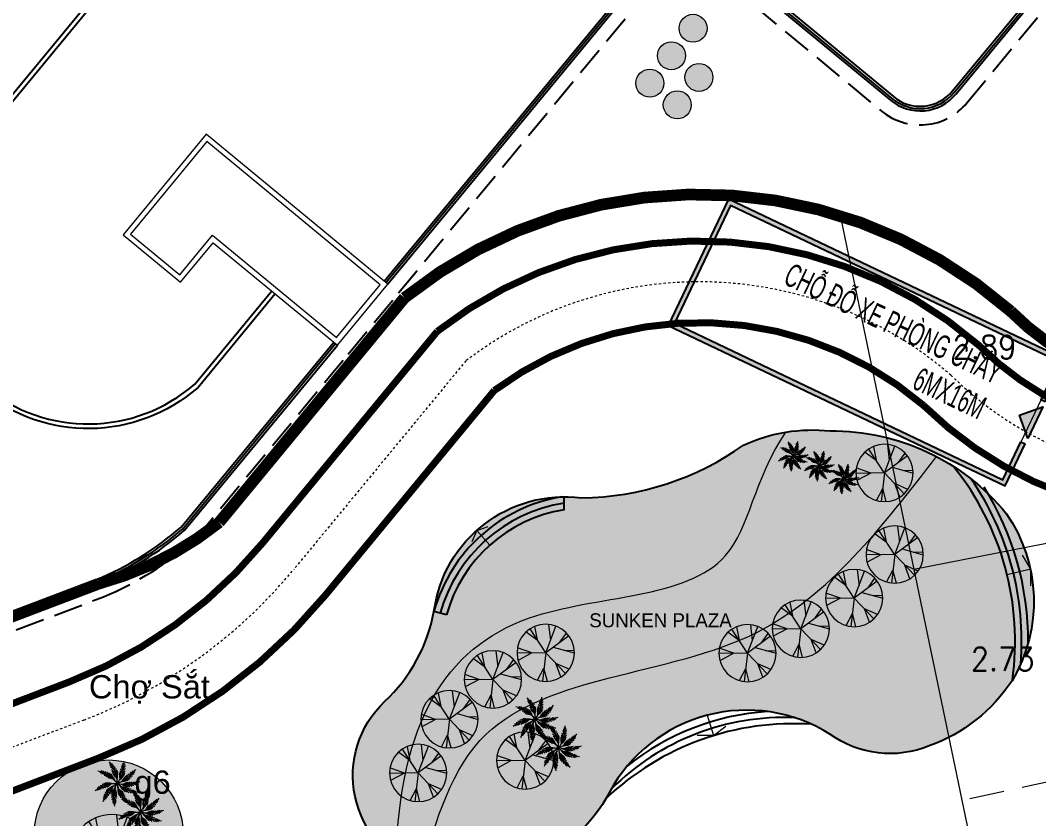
# Model space of a CAD drawing. Header units: millimetres. Extents: x 583747 to 596416, y 2304962 to 2309584.
# Drawn here: x 595599.4 to 595643.06, y 2307233.63 to 2307267.86 of the extents above; entities that cross this region are included whole.
import ezdxf
from ezdxf.enums import TextEntityAlignment as Align

# ---------------------------------------------------------------- set-up
doc = ezdxf.new("R2010")
doc.units = ezdxf.units.MM
doc.set_wipeout_variables(frame=1)
for name, pattern in [('CONTINOUS', [0]), ('DASH', [0.35, 0.25, -0.1]), ('DASH2-1', [3, 2, -1]), ('{Long Duong}', [2.3, 1.5, -0.8])]:
    doc.linetypes.add(name, pattern=pattern)
for name, color, linetype in [('A-ANNO-ROOM', 50, 'Continuous'), ('A-FLOR-STRS', 1, 'Continuous'), ('A-GLAZ', 135, 'Continuous'), ('AFP-KERB-LINE', 2, 'Continuous'), ('KT-Kich thuoc', 159, 'Continuous'), ('KT-Vat lieu', 250, 'Continuous'), ('Xref_NT1+NT2_MBDV Cot vach_220729$0$ccu12-Thay', 7, 'Continuous')]:
    doc.layers.add(name, color=color, linetype=linetype)
doc.layers.add('A-TREES', color=7, linetype='Continuous', lineweight=5, true_color=0x4b833f)
for name, color, linetype, lineweight in [('bo dat CXCL', 95, 'Continuous', 18), ('Code Cao do', 7, 'Continuous', 0), ('D-building block', 8, 'Continuous', 13), ('duong chua chay', 1, 'Continuous', 15), ('Duong RG Thua', 7, 'Continuous', 0), ('Ghi chu nha', 7, 'Continuous', 0), ('KT-Chu viet', 255, 'Continuous', 20), ('KT-DV2', 7, 'Continuous', 15), ('KT-Ghi chu', 7, 'Continuous', 15), ('KT-NEN', 250, 'Continuous', 0), ('KT-TMB', 7, 'Continuous', 0), ('KT_lo dat', 1, 'Continuous', 40), ('Level 15', 7, 'Continuous', 0), ('Long Duong_ Phan Cach chat lieu rair mat', 7, 'Continuous', 0), ('đường pccc', 6, 'Continuous', 13)]:
    doc.layers.add(name, color=color, linetype=linetype, lineweight=lineweight)
doc.styles.add('220126_HDN_HBA typical plan$0$211210_HDN_HBA_TYPICAL PLAN CORE OPT 1$0$HBA-Text', font='GOTHIC.TTF')
doc.styles.add('Style-.VnArial', font='')
doc.styles.add('Style-STANDARD', font='STANDARD.shx')
doc.styles.add('VnAvantH', font='')
doc.styles.get('Style-.VnArial').set_extended_font_data('.VnArial')
doc.styles.get('VnAvantH').set_extended_font_data('.VnAvantH')

# ---------------------------------------------------------------- blocks, each defined once
blk = doc.blocks.new('wwww1')
at = {"layer": 'Duong RG Thua', "color": 7, "lineweight": 0}
for p, q in [((595628.4475178872, 2307288.082119641), (595646.669842459, 2307200.515111031)), ((595644.2535733393, 2307245.673298161), (595637.5469339847, 2307244.355061405))]:
    blk.add_line(p, q, dxfattribs=at)
at = {"layer": 'Long Duong_ Phan Cach chat lieu rair mat', "color": 4, "linetype": '{Long Duong}', "lineweight": 0}
blk.add_line((595645.9031376325, 2307235.805794948), (595639.6094031952, 2307234.443907732), dxfattribs=at)
at = {"layer": 'Code Cao do', "color": 212, "linetype": 'Continuous', "lineweight": 0, "style": 'Style-STANDARD'}
for s, p in [('2.98', (595636.8532437371, 2307266.223273195)), ('2.89', (595639.2070972596, 2307253.895094987))]:
    blk.add_text(s, height=1, rotation=359.9972999999998, dxfattribs=at).set_placement(p, align=Align.MIDDLE_LEFT)
at = {"layer": 'Code Cao do', "color": 6, "linetype": 'Continuous', "lineweight": 0, "style": 'Style-STANDARD'}
for s, p in [('3.01', (595603.4110822399, 2307245.798136722)), ('2.73', (595639.988405536, 2307240.515857147))]:
    blk.add_text(s, height=1, rotation=359.9972999999998, dxfattribs=at).set_placement(p, align=Align.MIDDLE_LEFT)
at = {"layer": 'Ghi chu nha', "color": 7, "linetype": 'Continuous', "lineweight": 0, "style": 'Style-.VnArial'}
for s, p in [('l¸n xe', (595642.8663794133, 2307265.348274145)), ('Chî S¾t', (595604.7690660091, 2307239.327633606)), ('g6', (595604.90238937, 2307235.237374088))]:
    blk.add_text(s, height=1, rotation=359.9973000000001, dxfattribs=at).set_placement(p, align=Align.MIDDLE_CENTER)
blk = doc.blocks.new('NEN')
at = {"layer": 'Level 15', "color": 240, "linetype": 'DASH', "lineweight": 13, "ltscale": 5, "true_color": 0xed1f24, "const_width": 0.5, "flags": 128}
blk.add_lwpolyline([(595682.6342318146, 2307317.628542743), (595677.1080846218, 2307338.735591847), (595668.7019997244, 2307341.648000274), (595657.1986820591, 2307332.945061638), (595633.7332383548, 2307315.074860618), (595610.1012001, 2307298.024044828, 0.6850113018035724), (595643.3114555511, 2307173.379490599), (595664.0983812264, 2307171.16112911), (595705.7479175264, 2307172.44091587), (595712.0652831583, 2307180.508475818), (595682.6342318146, 2307317.628542743)], format="xyb", close=True, dxfattribs=at)
at = {"layer": 'Level 15', "color": 152, "linetype": 'DASH', "lineweight": 13, "ltscale": 5, "true_color": 0x2776bb, "const_width": 0.01, "flags": 128}
blk.add_lwpolyline([(595676.7959477246, 2307316.238442715), (595672.1154765871, 2307334.115442853), (595669.7661375185, 2307334.929404999), (595660.8263181637, 2307328.16590411), (595637.3067715189, 2307310.254500783), (595613.6242579552, 2307293.167266415, 0.6848770391189095), (595643.956996487, 2307179.344669219), (595664.3256569956, 2307177.170944603), (595702.755827632, 2307178.351808255), (595705.6093727332, 2307181.995913648)], format="xyb", close=True, dxfattribs=at)
blk = doc.blocks.new('p014')
for centre, radius, start, end in [((-0.1002984563216813, 2.837948208908905), 0.2454015507522421, 173.7791131581185, 233.0395476445508), ((4.412683401570163, 1.746537685637719), 4.745752700030372, 161.8705755670265, 201.5936322851244), ((-0.5875337241402434, 3.145792784648656), 0.565883779157175, 308.4321033836335, 338.3515154963578), ((2.543346768475729, 4.006688895475989), 4.745752700030372, 197.8705755670275, 237.5936322851262), ((-1.749247259640256, 2.23699437670971), 0.2454015507522421, 209.7791131581185, 269.0395476445495), ((-1.469019998796639, 2.254819208337423), 0.5845469321958937, 218.8789517493717, 257.5345528091631), ((0.7872450131488193, 6.509564098901045), 5.600359035970981, 242.1882950709186, 247.1385601171316), ((-2.324375373182349, 2.199656165288758), 0.565883779157175, 344.4321033836335, 14.35151549635747), ((-2.718513608344587, 1.785707489507679), 1.147504384321707, 353.4391002141185, 21.01266822071408), ((-4.389374896860772, 1.26993705909647), 2.984196019369443, 2.052642821318321, 14.83184805597066), ((-4.772047260398182, 0.7778759823988537), 3.647423505899304, 3.552940162314174, 15.11096059981825), ((-5.673243382361633, -0.2288830691689725), 4.915440826419774, 10.67551182253619, 20.63066144768712), ((4.510987828683895, 3.909600970059216), 5.600359035970981, 202.9482548701073, 211.3076687611722), ((4.562936602142187, 3.622073698864114), 5.600359035970981, 201.6825186296965, 211.401862224492), ((4.613258814874655, 3.409588492000957), 5.600359035970981, 200.5185801730793, 211.4981257708792), ((4.46677812724981, 4.340011774708728), 5.600359035970981, 204.5672565172818, 211.2106809353124), ((4.463120370560844, 4.80361697331432), 5.600359035970981, 206.1882950709169, 211.1385601171342), ((0.1368873331433207, 2.687655349403421), 0.5845469321958937, 182.8789517493702, 221.5345528091636), ((-2.804628611566635, 3.607410493753186), 2.984196019369443, 326.0526428213167, 338.8318480559709), ((-3.403443301056072, 3.43425389218153), 3.647423505899304, 327.5529401623149, 339.1109605998176), ((-1.149711181349574, 3.042569913135672), 1.147504384321707, 317.439100214118, 345.0126682207147), ((-4.724284402112829, 3.14947850013565), 4.915440826419774, 334.6755118225372, 344.6306614476869), ((-4.382723149611643, 2.519470254790498), 4.510989319669894, 337.0346771914438, 347.4268266371094), ((4.105608427502531, -2.380367225842534), 4.745752700030372, 110.1724596118627, 149.8955163299628), ((5.670574208935463, -1.33581303187497), 5.600359035970981, 149.9844026745317, 159.7037462693288), ((5.864014856237404, -1.116835127245004), 5.600359035970981, 151.2501389149451, 159.6095528060078), ((6.174380926572084, -0.8153706005674195), 5.600359035970981, 152.8691405621184, 159.5125649801499), ((6.535930787906352, -0.5251554094982538), 5.600359035970981, 154.4901791157559, 159.4404441619708), ((1.092614613834655, 4.436839576195389), 2.984196019369443, 274.3545268661562, 287.1337321008077), ((1.675078413011519, 2.788042285744829), 1.147504384321707, 265.7409842589545, 293.3145522655529), ((2.193997065847114, 1.558398631353924), 0.5845469321958937, 131.180835794208, 169.836436854002), ((2.1649313880053, 1.837683841692872), 0.2454015507522421, 122.0809972029555, 181.3414316893889), ((2.104523487024338, 2.410848193792404), 0.565883779157175, 256.7339874284717, 286.6533995411944), ((-0.3881319131100867, 4.729854364340618), 4.745752700030372, 234.9681246683424, 274.6911813864427), ((-3.094143954615859, 3.598394347199914), 4.745752700030372, 270.9681246683443, 310.6911813864419), ((-2.744513190685311, 0.7291482448335316), 0.2454015507522421, 246.8766622594334, 306.1370967458657), ((-3.180719537195124, 0.352464674335458), 0.565883779157175, 21.52965248495067, 51.44906459767597), ((-2.531752673191569, 0.9123912652688944), 0.5845469321958937, 255.9765008506857, 294.6321019104817), ((-3.245405004385205, -0.215438702069477), 1.147504384321707, 30.53664931543363, 58.11021732203207), ((-4.267000981070844, -1.634642085227881), 2.984196019369443, 39.15019192263563, 51.92939715728668), ((-3.298484683343787, 5.666937291180759), 5.600359035970981, 279.2858441722357, 284.2361092184501), ((-2.853843229484234, 5.535647014054916), 5.600359035970981, 277.6648056185987, 284.3082300366303), ((-4.275425798357666, -2.25793275856563), 3.647423505899304, 40.65048926363026, 52.20850970113278), ((-4.556319946307319, 1.327447639919527), 4.745752700030372, 304.0338805225612, 343.7569372406599), ((-2.429172010842372, 5.452807925955483), 5.600359035970981, 276.045803971423, 284.4052178624872), ((-4.386977842009074, -3.604511527042597), 4.915440826419774, 47.77306092385167, 57.72821054900337), ((1.062704499098004, 6.136649589986803), 5.600359035970981, 240.5672565172815, 247.2106809353131), ((1.351460022274765, 5.814425744973967), 5.600359035970981, 238.9482548701076, 247.3076687611722), ((-3.684878644607899, -3.460875892809092), 4.510989319669894, 50.13222629275963, 60.52437573842398), ((1.562491752479829, 5.612346019144354), 5.600359035970981, 237.6825186296947, 247.4018622244906), ((1.728098948699412, 5.470020530245648), 5.600359035970981, 236.5185801730786, 247.4981257708809), ((-5.026604969031638, -0.5378057792747981), 4.510989319669894, 13.03467719144405, 23.4268266371094), ((-4.652860444867954, -0.9343759256469113), 4.745752700030372, 331.631907914521, 11.3549646326183), ((2.035262767118624, -4.287175545580723), 4.745752700030372, 75.67216806150964, 115.3952247796078), ((-0.5491686371632909, -4.713871285663288), 4.745752700030372, 43.63190791452072, 83.3549646326182), ((5.535015120917862, -1.507003048773804), 5.600359035970981, 148.8204642179165, 159.8000098157167), ((-0.739263633575959, 5.000948095210347), 4.510989319669894, 285.3365612362818, 295.7287106819459), ((3.707952717063691, -4.377046632813347), 5.600359035970981, 114.3201726675643, 125.2997182653633), ((-0.4565622057257173, 5.659472491952442), 4.915440826419774, 282.9773958673737, 292.9325454925235), ((3.916633932067541, -4.312747031457754), 5.600359035970981, 115.4841111241804, 125.2034547189763), ((2.22334477345278, 4.540124512530042), 4.510989319669894, 250.8362696859284, 261.2284191315925), ((0.5855806924669906, 4.799439691472038), 3.647423505899304, 275.8548242071507, 287.4128446446538), ((4.200084247153299, -4.241849036969086), 5.600359035970981, 116.7498473645915, 125.1092612556554), ((2.829320695959623, 4.922704778298005), 4.915440826419774, 248.4771043170198, 258.4322539421696), ((4.626616811580362, -4.169199673976792), 5.600359035970981, 118.3688490117651, 125.0122734297958), ((3.201043398247165, 3.623651095512038), 3.647423505899304, 241.3545326567985, 252.9125530943018), ((5.088959390057667, -4.134812183735839), 5.600359035970981, 119.9898875654016, 124.9401526116153), ((3.413521382613382, 3.03763458791537), 2.984196019369443, 239.8542353157997, 252.6334405504539), ((2.959647391592981, 1.348908742011474), 1.147504384321707, 231.2406927086021, 258.8142607151984), ((2.690817355905381, 0.04160981026070942), 0.5845469321958937, 96.68054424385357, 135.3361453036479), ((2.825053709597157, 0.2882383643455952), 0.2454015507522421, 87.58070565260093, 146.841140139034), ((3.099916417922316, 0.7948121305344458), 0.565883779157175, 222.233695878116, 252.1531079908407), ((-2.780429697459667, -1.584430124187584), 0.565883779157175, 57.52965248494858, 87.44906459767572), ((-2.648940397598651, -1.023291056717959), 0.2454015507522421, 282.8766622594335, 342.1370967458674), ((-2.498956110327619, -2.081894770514069), 1.147504384321707, 66.53664931543476, 94.11021732203172), ((-2.491257798227245, -3.830533474860793), 2.984196019369443, 75.15019192263472, 87.92939715728676), ((-2.584521068211622, -0.7499868446322324), 0.5845469321958937, 291.9765008506872, 330.6321019104802), ((-5.999472329932821, 2.645847922840282), 5.600359035970981, 315.2858441722337, 320.236109218449), ((-2.131712552907416, -4.33973820538089), 3.647423505899304, 76.65048926363072, 88.20850970113332), ((-1.430460910817786, -5.49471195946461), 4.915440826419774, 83.77306092385116, 93.72821054900302), ((-5.562579348692921, 2.800985546585828), 5.600359035970981, 313.6648056185965, 320.3082300366285), ((-2.138961839081034, 5.418915995485413), 5.600359035970981, 274.780067731012, 284.499411325808), ((-1.921024911967123, 5.405285733928061), 5.600359035970981, 273.6161292743959, 284.5956748721948), ((-0.9468776358893507, -4.965824736493104), 4.510989319669894, 86.13222629276024, 96.52437573842624), ((-5.170321521491495, 2.983582795905647), 5.600359035970981, 312.0458039714251, 320.4052178624877), ((0.5812953369121061, -4.799960607208106), 3.647423505899304, 109.7162451178498, 121.2742655553527), ((-4.915615383694089, 3.126744907209748), 5.600359035970981, 310.7800677310109, 320.4994113258098), ((-4.731289039228784, 3.243817905659583), 5.600359035970981, 309.6161292743967, 320.5956748721963), ((1.79913078436347, -5.385276813276811), 4.915440826419774, 116.8388167780713, 126.7939664032219), ((1.91583381564287, -4.678201936829304), 4.510989319669894, 119.1979821469783, 129.5901315926458), ((-6.189912597239264, -0.6875980520810643), 5.600359035970981, 346.7305614728167, 353.3739858908483), ((-5.960808178122051, -0.3205570140473455), 5.600359035970981, 345.1115598256429, 353.4709737167063), ((-5.825462400798727, -0.06161275883885509), 5.600359035970981, 343.8458235852304, 353.5651671800269), ((-5.734863803582755, 0.1370683484976922), 5.600359035970981, 342.6818851286152, 353.6614307264144), ((4.089237922621706, -3.939062216702567), 4.915440826419774, 144.4368441700319, 154.3919937951805), ((3.865099014797025, -3.258374161561157), 4.510989319669894, 146.7960095389378, 157.1881589846032), ((-3.215030783160707, -3.490808753451532), 4.745752700030372, 7.631907914520547, 47.35496463261728), ((-5.145847340902733, -2.53529203878513), 5.600359035970981, 10.27991252057349, 21.25945811837376), ((-5.134095479747273, -2.753338322838232), 5.600359035970981, 11.44385097718995, 21.16319457198585), ((-5.134081604696185, -3.045520811280312), 5.600359035970981, 12.70958721760048, 21.0690011086647), ((-2.672870678596993, -5.075747522611728), 5.600359035970981, 46.27991252057421, 57.25945811837486), ((-2.535198833123076, -5.245243101296829), 5.600359035970981, 47.44385097719118, 57.1631945719844), ((0.8210517353998199, -5.677439971113671), 5.600359035970981, 82.27991252057426, 93.25945811837411), ((5.042155066529247, -0.3642318711873074), 4.510989319669894, 182.7960095389385, 193.1881589846034), ((-2.363447050286581, -5.481615544354824), 5.600359035970981, 48.70958721760015, 57.06900110866434), ((5.623585652283808, -0.7831745311804426), 4.915440826419774, 180.4368441700306, 190.3919937951813), ((1.032057599515056, -5.73364329431589), 5.600359035970981, 83.44385097718914, 93.16319457198456), ((4.293279259394708, 2.669034614194153), 4.510989319669894, 218.7960095389396, 229.1881589846048), ((4.55778996574891, -1.613715194073805), 3.647423505899304, 173.3142725098085, 184.8722929473127), ((-2.136564644445869, -5.85003423603569), 5.600359035970981, 50.32858886477299, 56.97201328280607), ((1.309943946721816, -5.823919452745486), 5.600359035970981, 84.70958721760226, 93.06900110866407), ((5.009914801419754, 2.671859206129376), 4.915440826419774, 216.4368441700297, 226.391993795181), ((1.71004674241054, -5.988618303202912), 5.600359035970981, 86.32858886477516, 92.97201328280725), ((4.635847531559406, 1.373478708827079), 3.647423505899304, 209.3142725098083, 220.8722929473124), ((2.120206311953311, -6.204748557611317), 5.600359035970981, 87.94962741841307, 92.89989246462586), ((4.505069352069086, 0.764004091812275), 2.984196019369443, 207.813975168812, 220.5931804034641), ((3.224437029324392, -0.4267005047565391), 1.147504384321707, 199.2004325616106, 226.7740005682097), ((2.303014650989397, -1.392247440823368), 0.5845469321958937, 64.64028409686603, 103.295885156658), ((2.54764367843002, -1.254400854808601), 0.2454015507522421, 55.5404455056109, 114.8008799920442), ((3.049383067999017, -0.9708094692315044), 0.565883779157175, 190.1934357311271, 220.1128478438524), ((-1.465658139565178, -2.844829404177815), 0.565883779157175, 90.59540833917066, 120.5148204518926), ((-0.9583533203951475, -3.108154820810086), 1.147504384321707, 99.60240516965143, 127.1759731762517), ((0.002157554472020706, -4.569392461172008), 2.984196019369443, 108.2159477768513, 120.9951530115055), ((-1.661622333097569, -2.30282892090144), 0.2454015507522421, 315.9424181136545, 15.20285260008646), ((-1.756751139986008, -2.038640441889839), 0.5845469321958937, 325.0422567049065, 3.697857764700044), ((-6.471405286281211, -1.055979682152469), 5.600359035970981, 348.3516000264535, 353.3018650726677), ((0.01901651857714626, -3.200132261793179), 0.565883779157175, 118.1934357311288, 148.1128478438525), ((0.5905895437978614, -3.198479555600436), 1.147504384321707, 127.2004325616118, 154.774000568209), ((2.118754060621214, -4.048485315504827), 2.984196019369443, 135.8139751688111, 148.5931804034639), ((2.738811546605532, -3.98452474100057), 3.647423505899304, 137.3142725098061, 148.8722929473122), ((-0.4057409147652322, -2.81058430346328), 0.2454015507522421, 343.5404455056124, 42.8008799920442), ((-0.6124353354401961, -2.620525210536066), 0.5845469321958937, 352.6402840968653, 31.29588515665892), ((-5.245886765714715, -3.933808778998539), 5.600359035970981, 15.94962741841079, 20.89989246462757), ((-5.16708095628529, -3.476935926053322), 5.600359035970981, 14.328588864775, 20.97201328280668), ((4.093748004519952, -2.029921031652869), 2.984196019369443, 171.8139751688118, 184.5931804034653), ((-1.93177675839577, -6.265973030914552), 5.600359035970981, 51.94962741841078, 56.89989246462738), ((2.357816090173614, -2.240484492639041), 1.147504384321707, 163.200432561613, 190.7740005682078), ((1.044835477686931, -2.480029887666213), 0.5845469321958937, 28.64028409686438, 67.29588515665742), ((1.896375235570233, -2.577783754868605), 0.565883779157175, 154.1934357311279, 184.1128478438515), ((1.323768708542204, -2.512298991575911), 0.2454015507522421, 19.54044550561216, 78.80087999204589)]:
    blk.add_arc(centre, radius, start, end)
blk = doc.blocks.new('Tree')
for p, q in [((487812.5491589903, 311435.622189641), (488148.1264930962, 312404.1957123876)), ((487974.1397559046, 311902.0154153705), (487959.6186299919, 312449.4555874467)), ((487818.7585520147, 311431.8140665293), (487178.271296501, 312231.0179972649)), ((487323.9620518087, 312328.5440708995), (487469.608952999, 311867.4923955798)), ((487974.1397559046, 311902.0154153705), (488379.603203833, 312288.4990506768)), ((487050.4925100802, 312107.0366401076), (487469.608952999, 311867.4923955798)), ((486823.3698589205, 311653.9503079057), (487333.2957089542, 311412.6646906734)), ((487812.5491589903, 311435.622189641), (486789.5399913191, 311386.6173636317)), ((486977.3624589442, 310842.8233063221), (487812.5491589903, 311435.622189641)), ((487812.5491589903, 311435.622189641), (487803.9767764806, 311435.5773043036)), ((487812.5491589903, 311435.622189641), (487812.5042736529, 311444.1945721507)), ((487812.5491589903, 311435.622189641), (487821.1215414404, 311435.6670749187)), ((487812.5491589903, 311435.622189641), (487812.594044268, 311427.0498071313)), ((487812.5491589903, 311435.622189641), (488815.2738754748, 311227.0700611472)), ((487812.5491589903, 311435.622189641), (488294.8941477536, 310532.1300956607)), ((487535.9686889647, 311239.3123333454), (487498.6340693234, 310462.4556865096)), ((488836.1503732799, 311401.1427559257), (488359.1722272633, 311321.9372298717)), ((488762.6964671611, 311056.9688814878), (488359.1722272633, 311321.9372298717)), ((487312.5729995965, 311080.7507180572), (486909.7755491136, 310951.9356693625)), ((488053.6695394515, 310983.9669960737), (488455.6363497971, 310662.9774998426)), ((488053.6695394515, 310983.9669960737), (488100.2619105576, 310471.6760370135)), ((487524.2228202223, 310836.3250343204), (487406.3617597221, 310519.2875810862))]:
    blk.add_line(p, q)
blk.add_circle((487812.5491589903, 311435.622189641), 1024.182225)
blk = doc.blocks.new('DV')
at = {"layer": 'bo dat CXCL'}
h = blk.add_hatch(dxfattribs=at)
h.set_pattern_fill('GRASS', color=256, scale=20, angle=6.295837926640892e-14)
h.set_pattern_definition([(90, (0.2958486080169678, -0.1027917861938477), (-359.2102448000003, 359.210244799994), [95.24999999999848, -623.1704895999903]), (44.99999999999993, (0.2958486080169678, -0.1027917861938477), (-359.2102448427657, 359.2102448427601), [95.24999999999865, -412.749999999994]), (135.0000000000001, (0.2958486080169678, -0.1027917861938477), (-359.2102448427657, -359.210244842761), [95.24999999999989, -412.7499999999994])])
edge = h.paths.add_edge_path()
edge.add_arc((556456.5630931854, 105290.8159575462), 6904.945392680535, 253.4779555376076, 332.2762891206477)
edge.add_arc((568453.4183295965, 98902.18699598312), 6687.140475939927, 57.794250008895574, 151.6406639765088, ccw=False)
edge.add_arc((574592.4828140736, 108115.7603130341), 4389.910716245214, 234.0845980028506, 292.5198882701728)
edge.add_arc((573846.2663185596, 110806.7588596344), 7169.646007445582, 289.7909913949911, 326.5127907373887)
edge.add_arc((574114.967271924, 110241.7164268494), 6641.642910131268, 329.3002824350894, 394.6778571906863)
edge.add_arc((572132.2128213644, 107977.8613271713), 9588.340744422294, 39.06583053127711, 90.65404989300193)
edge.add_arc((571265.1295515299, 110591.8602633476), 7014.751294188749, 83.79964663650588, 114.8629705143066)
edge.add_arc((561192.5510723591, 127010.9433774948), 12322.05826786857, 270.83516202443724, 305.31615017395063, ccw=False)
edge.add_arc((560638.1880034208, 109087.4244027138), 5650.640327087206, 82.53670899355009, 172.4988954499262)
edge.add_arc((548127.8663216829, 111095.8838849068), 7023.95209164481, 313.10569322632347, 349.57646992219026, ccw=False)
edge.add_arc((555917.5097298622, 102792.8326349258), 4361.103461722364, 133.2806290789622, 250.9337386028421)
h = blk.add_hatch(dxfattribs=at)
h.set_pattern_fill('GRASS', color=256, scale=20, angle=6.295837926640892e-14)
h.set_pattern_definition([(90, (0.2958486080169678, -0.1027917861938477), (-359.2102448000004, 359.2102447999939), [95.24999999999847, -623.1704895999903]), (44.99999999999993, (0.2958486080169678, -0.1027917861938477), (-359.2102448427657, 359.2102448427599), [95.24999999999861, -412.749999999994]), (135.0000000000001, (0.2958486080169678, -0.1027917861938477), (-359.2102448427657, -359.210244842761), [95.24999999999989, -412.7499999999994])])
edge = h.paths.add_edge_path()
edge.add_arc((534051.9961616993, 95061.64365911484), 4726.503831283008, 0, 360)
edge = h.paths.add_edge_path()
edge.add_arc((541090.807723999, 100258.2180771828), 3194.577710490301, 0, 360)
edge = h.paths.add_edge_path()
edge.add_arc((567627.4385381937, 62613.09641504288), 3194.577710490301, 0, 360)
edge = h.paths.add_edge_path()
edge.add_arc((576134.3669275045, 60043.25946092606), 4726.503831283008, 0, 360)
at = {"layer": 'A-FLOR-STRS'}
for p, q in [((560615.0868293047, 114184.0870828629, 0.0001401063142436493), (560612.5761300325, 114738.0066823959, 0.0001401063087595807)), ((555575.4840502739, 109675.2448191643, 0.0001401063142436493), (555035.9039059877, 109825.0889692307, 0.0001401063142436493))]:
    blk.add_line(p, q, dxfattribs=at)
for points, elevation in [([(568315.7807692289, 116956.455889225, -0.1363754577734214), (572022.7611812353, 117565.5773515701, -0.2289764757722819), (579576.8152107, 114020.5572071075, -0.2932617252171628), (579825.8157302141, 106850.900826931, -0.1616145117876681), (576273.836627841, 104060.595032692, -0.2606449265016785), (572017.4047036171, 104560.441927433, 0.4340157625639701), (562568.8289234638, 102078.5772833824)], 0.0001396259681642528), ([(562568.8289234638, 102078.5772833824, -0.3580436341353829), (554492.9055275917, 98670.97306776047, -0.5637763909586657), (552927.6581585407, 105967.7359371185, 0.1604908091009883), (555035.9039059877, 109825.0889692307, -0.4140202745979693), (561372.1550655365, 114690.1941151619, 0.1515972602781361), (568315.7807692289, 116956.455889225)], 0.0001401063647030474), ([(579838.8399163485, 106872.9328918457, 0.2075535203488116), (577314.4368978739, 116045.1304965019, 0.2075535203488116)], 0.0008359115913332524), ([(580198.2091766596, 107576.0854535103, 0.1730255703029825), (578061.1112445593, 115513.4065403938, 0.1730255703029825)], 0.0008359115913332524), ([(580516.7563112974, 108472.954811573, 0.1418489381644706), (578622.1695224047, 115169.5646948814, 0.1418489381644706)], 0.0008359115913332524)]:
    blk.add_lwpolyline(points, format="xyb", dxfattribs=dict(at, elevation=elevation))
for centre, radius, start, end in [((561612.1261924505, 107998.8386135101, 0.0001401063142436493), 6825.092668329467, 99.15709795082222, 164.4797604229016), ((561612.1261924505, 107998.8386135101, 0.0001401063142436493), 6545.092668329466, 98.77357253815711, 164.4797604229016), ((561612.1261924505, 107998.8386135101, 0.0001401063142436493), 6265.092668329457, 99.15709795082222, 164.4797604229016), ((570070.8040696383, 94738.37388658524, 0.0001396259176714115), 10537.87440018397, 87.64736647874861, 134.8088078068332), ((570070.8040696383, 94738.37388658524, 0.0001396259176714115), 10817.87440018394, 93.90627784949183, 128.549911372051), ((570435.934722662, 93376.9444527626, 0.000140586811528205), 11632.22618886961, 86.03985329353493, 133.594008910441)]:
    blk.add_arc(centre, radius, start, end, dxfattribs=at)
at = {"layer": 'A-GLAZ'}
for p, q in [((553637.6959440708, 123125.3419837952), (545814.387381196, 113645.0033860207, 0.001965137819500148)), ((540630.389628768, 111010.4760379791), (532002.4856755733, 107731.5314464569))]:
    blk.add_line(p, q, dxfattribs=at)
for centre, radius, start, end in [((566450.2259575129, 107542.3889966011), 20173.9770278977, 48.73440105474206, 129.4275484748419), ((587801.8284648657, 130663.6233882904), 11316.07653120641, 224.682824703039, 260.3634869945465), ((536853.4107813835, 124860.0684156418), 14355.37478532453, 285.2544014877848, 308.6252906348169)]:
    blk.add_arc(centre, radius, start, end, dxfattribs=at)
at = {"layer": 'AFP-KERB-LINE', "elevation": 2.283388679820792e-10}
blk.add_lwpolyline([(602211.5198309422, 36466.02940273285), (602074.3389524221, 36461.69373893738), (581148.9884519577, 38676.26721811295, -0.7021517716078848), (549560.7854589224, 168774.0558552742)], format="xyb", dxfattribs=at)
at = {"layer": 'D-building block', "linetype": 'CONTINOUS', "ltscale": 10000}
for p, q in [((556870.4981783628, 113298.6296329498, 0.0001401063053560059), (556660.1197257042, 112803.6514573097, 0.001181634453291903)), ((556870.4981783628, 113298.6296329498, 0.0001401063558290017), (557361.51828444, 113468.2393264771, 0.001181634453294992)), ((557434.7366344929, 112667.9715762138, 0.0001401063142436493), (556870.4981783628, 113298.6296329498, 0.0001401063053560059)), ((580609.1913664341, 111633.2888998985, 0.0008359115913332524), (579614.5419806242, 111389.9308423996, 0.0008359115913332524)), ((566754.5326254368, 105369.9250135422, 0.0001396259681642529), (567022.4702689648, 104497.0589532852, 0.0001405868620408059)), ((567022.4702689648, 104497.0589532852, 0.0001405868620408059), (567553.8353773355, 104905.5773668289, 0.001181634453340331)), ((567022.4702689648, 104497.0589532852, 0.0001405868620408059), (566319.9713358879, 104500.4890475273, 0.001181634453334875))]:
    blk.add_line(p, q, dxfattribs=at)
at = {"layer": 'D-building block', "linetype": 'CONTINOUS', "ltscale": 10000, "elevation": 0.0008359115913332524}
blk.add_lwpolyline([(580263.0142720938, 112240.2932953835), (580609.1913664341, 111633.2888998985), (580609.1913664341, 110927.2322163582)], dxfattribs=at)
at = {"layer": 'D-building block', "linetype": 'CONTINOUS', "ltscale": 10000}
blk.add_circle((541090.807723999, 100258.2180752754, 0.0007362357548452875), 3194.577710490301, dxfattribs=at)
blk.add_open_spline([(553403.5519193411, 99229.23339509964, 0.0001401063647030474), (553591.041098237, 104985.2492127419, -0.02618886628547351), (556915.0772447586, 110789.7531428337, -0.07289313328711207), (568372.8959568739, 110213.8573350906, 0.02607844635671537), (568726.9132635593, 115446.7445859909, -0.01818937912578061), (570127.7363653183, 117513.7871952057, 0.0001396259681642539)], degree=3, knots=[0, 0, 0, 0, 11583.46783570557, 20547.60669137662, 26246.30385584079, 26246.30385584079, 26246.30385584079, 26246.30385584079], dxfattribs=at)
blk.add_spline([(554492.9055275917, 98670.97306776047, 0.0001401063647030474), (557277.6046347618, 104558.3494753838, -0.03938116043583678), (562557.8363224268, 106971.3147273064, 0.001181634453318159), (568876.7282048464, 108926.6488265991, -0.03937741760670942), (576591.7684465647, 116466.0084662437, 0.0001396259681642527)], degree=3, dxfattribs=at)
at = {"layer": 'A-TREES'}
for name, p, xscale, yscale, zscale, rotation in [('p014', (570435.3035469055, 116484.7361655235, 1.199307329373807e-06), -203.279999999991, 203.279999999991, 203.2799999999908, 58.08847051086504), ('Tree', (1112809.977243781, 554396.3278245926, -4.881764743999265e-07), -1.2, 1.2, 1.199999999999996, 71.72236063323176), ('p014', (571545.0064072609, 116067.1442461014, 1.560317446156155e-06), -203.279999999991, 203.279999999991, 203.2799999999908, 58.08847051086504), ('p014', (572596.9211908579, 115511.641646862, 1.915835138539966e-06), -203.279999999991, 203.279999999991, 203.2799999999908, 58.08847051086504), ('Tree', (1113245.410261512, 550895.3194060326, -0.03937670875558723), -1.2, 1.2, 1.199999999999996, 71.72236063323176), ('Tree', (1111510.909045935, 549030.6584153175, -0.0393770632051637), -1.2, 1.2, 1.199999999999996, 71.72236063323176), ('Tree', (1109224.133107185, 547716.2784647942, -0.0393776258648684), -1.2, 1.2, 1.199999999999996, 71.72236063323176), ('Tree', (1098280.648915052, 546683.9337201118, -0.03938019310234714), -1.2, 1.2, 1.199999999999996, 71.72236063323176), ('Tree', (1106935.526719451, 546669.0201416016, -0.03937835606715476), -1.2, 1.2, 1.199999999999996, 71.72236063323176), ('Tree', (1096019.210621953, 545543.196325779, -0.03938076278686024), -1.2, 1.2, 1.199999999999996, 71.72236063323176), ('Tree', (1094152.975134969, 543832.1004743576, -0.03938116876008894), -1.2, 1.2, 1.199999999999996, 71.72236063323176), ('p014', (559366.2460426092, 105200.8746442795, -4.018426503956296e-06), -304.9199999999864, 304.9199999999864, 304.9199999999859, 58.08847051086504), ('p014', (560371.9289878607, 103972.7791399956, -3.620438870057955e-06), -304.9199999999864, 304.9199999999864, 304.9199999999859, 58.08847051086504), ('Tree', (1097398.704655886, 542067.1917252541, -3.803864374261171e-06), -1.2, 1.2, 1.199999999999996, 71.72236063323176), ('Tree', (1092813.676727772, 541528.6951174736, -0.03938137046831112), -1.2, 1.2, 1.199999999999996, 71.72236063323176), ('p014', (541448.4855186939, 102448.0213375092, 0.0007379411039875554), -304.9199999999864, 304.9199999999864, 304.9199999999859, 58.08847051086504), ('p014', (542454.1684616804, 101219.9258317947, 0.0007383390916214532), -304.9199999999864, 304.9199999999864, 304.9199999999859, 58.08847051086504), ('Tree', (1338375.944493175, 748655.5402488708, -0.002753419090118938), -1.776509766946553, 1.776509766946553, 1.776509766946549, 71.72236063323176)]:
    blk.add_blockref(name, p, dxfattribs=dict(at, xscale=xscale, yscale=yscale, zscale=zscale, rotation=rotation))
at = {"layer": 'A-ANNO-ROOM', "insert": (564750.1654378176, 109742.4421610832, -1.93013928242328e-06), "char_height": 599.9999999999985, "width": 9148.3912984529, "attachment_point": 2, "style": '220126_HDN_HBA typical plan$0$211210_HDN_HBA_TYPICAL PLAN CORE OPT 1$0$HBA-Text'}
blk.add_mtext('SUNKEN PLAZA', dxfattribs=at)
blk = doc.blocks.new('NUT')
at = {"layer": 'KT-Ghi chu'}
h = blk.add_hatch(color=256, dxfattribs=at)
h.dxf.hatch_style = 1
edge = h.paths.add_edge_path()
edge.add_arc((596430.7679620686, 2307264.799277005), 0.6, 0, 360)
blk.add_circle((596430.7679620686, 2307264.799277005, 0.00274356419368506), 0.6, dxfattribs=at)
blk = doc.blocks.new('WWWWW11')
blk.add_wipeout([(596146.3615818649, 2307305.6573381233), (596147.8285440636, 2307304.0452173376), (596150.7629438136, 2307303.3820340657), (596162.048524523, 2307307.517816646), (596165.4051456033, 2307309.5189932683), (596173.3555015537, 2307319.153731029), (596178.2315746873, 2307322.0380917024), (596181.4163572413, 2307323.062677114), (596186.0080146402, 2307323.5898095528), (596189.9042457261, 2307323.211667115), (596195.0940475697, 2307321.4383398625), (596198.0371565089, 2307319.6325917486), (596200.8094080107, 2307317.333069691), (596204.3098075503, 2307315.6493201614), (596207.2494791603, 2307314.980300404), (596210.7890871023, 2307314.6052024076), (596216.5500000002, 2307315.16), (596219.1300000001, 2307316.0100000002), (596221.6787631903, 2307317.0998650305), (596224.9113886, 2307319.1346373498), (596227.5410395903, 2307321.4657686683), (596238.1733428093, 2307359.288867094), (596238.0968819526, 2307360.409627944), (596237.7200000001, 2307361.81), (596230.6558972008, 2307391.558516441), (596229.9843406583, 2307392.8890121765), (596228.8211299448, 2307394.0842234455), (596227.2865145542, 2307394.87059217), (596225.3589578553, 2307395.106003769), (596223.8679869124, 2307394.78857129), (596222.6196871696, 2307394.115514262), (596221.0168609839, 2307393.022610689), (596208.4849748046, 2307382.633589055), (596207.4407676712, 2307381.453529403), (596206.7158046135, 2307380.0544804814), (596206.4200000002, 2307378.99), (596200.9665198424, 2307359.539130187), (596199.7980442686, 2307357.478697935), (596198.4249105974, 2307356.460218623), (596196.2180173937, 2307355.9388691476), (596194.42, 2307356.2800000003), (596193.2405711969, 2307356.9391195728), (596186.1711872608, 2307362.731889954), (596184.7917732071, 2307363.1279201983), (596182.731366028, 2307363.470164465), (596180.7227640854, 2307362.7669320228), (596178.2443049905, 2307360.9755200464), (596163.2158740925, 2307342.8258043416), (596149.957547771, 2307326.6712575853), (596148.5792082545, 2307323.5510934596), (596147.8603985051, 2307321.0017486685), (596147.2219378062, 2307318.292602497), (596146.5773248306, 2307314.7612257507), (596146.177911715, 2307311.6320212726), (596145.94916228, 2307308.647853131), (596145.9770818474, 2307306.713771885)]).translate(0, 0, -0.04395304444809574)
at = {"color": 2, "elevation": -0.04395304454321868}
blk.add_lwpolyline([(596164.8521065707, 2307326.175853), (596161.286210605, 2307321.857938461), (596163.7535902729, 2307319.82028368), (596165.1544779738, 2307321.516607249), (596170.4747655977, 2307317.122913949), (596172.639774645, 2307319.744504206), (596164.8521065377, 2307326.17585296)], dxfattribs=at)
blk.add_lwpolyline([(596164.8829930148, 2307325.8520536), (596161.610009965, 2307321.888824939), (596163.7227037958, 2307320.14408304), (596165.1235914967, 2307321.840406609), (596170.4438791758, 2307317.446713264), (596172.3159752298, 2307319.713617775)], close=True, dxfattribs=at)
at = {"layer": 'A-GLAZ', "const_width": 0.5, "elevation": -0.04395304444809574}
blk.add_lwpolyline([(596237.9532998303, 2307358.1872627), (596227.5410395901, 2307321.465768668), (596227.5410395901, 2307321.465768668, -0.2736962313242766), (596205.4977849186, 2307315.381136347), (596205.4977849186, 2307315.381136347), (596205.4977849186, 2307315.381136347), (596205.4977849186, 2307315.381136347, -0.1569564258839065), (596199.3462161424, 2307318.580281519, 0.3630429882447662), (596173.3555015536, 2307319.153731029), (596165.4051456017, 2307309.518993267, -0.1023702050592303), (596160.2206245479, 2307306.884390622), (596151.5927205944, 2307303.605446029, -0.4938342429271592)], format="xyb", dxfattribs=at)
at = {"layer": 'Xref_NT1+NT2_MBDV Cot vach_220729$0$ccu12-Thay', "extrusion": (-3.811648262644351e-21, -3.294527862871537e-06, 0.9999999999945731)}
for points, elevation in [([(596191.4677506634, 2307358.402984105), (596186.6005101845, 2307362.422027149, 0.2722560305913641), (596181.4609758809, 2307363.122547923, 0.1142951994764853), (596177.4817984318, 2307360.164578722, -0.0002466778429400545), (596175.9100870995, 2307358.25400816), (596171.8608900564, 2307353.350862206, 0.4137263751738471), (596171.9281546079, 2307352.647095811), (596171.9288246488, 2307352.646542608, -0.414310514875837), (596171.9959522054, 2307351.942511789), (596164.312519242, 2307342.640691898, -0.4141534110430285), (596163.6790576113, 2307342.580333088), (596163.6413885064, 2307342.611441649, 0.4142136299209204), (596162.9374767673, 2307342.544297186), (596149.8771776197, 2307326.730968996, 0.07162612412228023), (596149.0331149334, 2307324.961941393, 0.05031294687636014), (596146.3006149383, 2307312.69262942, 0.02099791688905635), (596145.8918496702, 2307307.366041906, 0.5040596696410771), (596151.7070534305, 2307303.621308282), (596160.2235293832, 2307306.882331264, 0.08026748385756233), (596163.9165842782, 2307309.181651055), (596170.4747664205, 2307317.122900686)], -7.625069212652398), ([(596191.4040739503, 2307358.325878488), (596186.5377349956, 2307362.344177113, 0.2721530690474574), (596181.5002758972, 2307363.030590779, 0.1142585217197553), (596177.5585456736, 2307360.100465477, -0.0002466046590232393), (596175.9872376334, 2307358.190385836), (596171.938029969, 2307353.287227021, 0.4136911399364955), (596171.9918809098, 2307352.724160449), (596171.9924916751, 2307352.723656224, -0.4143105148746067), (596172.0730447429, 2307351.878819241), (596164.3896117796, 2307342.57699935, -0.4141534110432618), (596163.6153808977, 2307342.503227471), (596163.5777117928, 2307342.534336032, 0.4142136299207421), (596163.014582386, 2307342.480620475), (596149.9575477709, 2307326.671244987, 0.07146961172190862), (596149.1283245026, 2307324.931348756, 0.0503164653337654), (596146.3999125503, 2307312.680797926, 0.02097820718917719), (596145.9919632112, 2307307.36758614, 0.5036753486576547), (596151.6714832906, 2307303.714768466), (596160.1863201837, 2307306.97516384, 0.08008678184894055), (596163.844703288, 2307309.251654226), (596170.3976608032, 2307317.186577399)], -7.625069212652398), ([(596191.3403972372, 2307358.24877287), (596186.474968792, 2307362.266319658, 0.2720467888631017), (596181.5395721069, 2307362.93863191, 0.1142211534408764), (596177.6352905536, 2307360.036349359, -0.0002465311102103631), (596176.0643881664, 2307358.126763511), (596172.0151745091, 2307353.223597439, 0.4136395261854669), (596172.0556072118, 2307352.801225087), (596172.056155823, 2307352.800772216, -0.4143105148735155), (596172.1501372806, 2307351.815126693), (596164.4667043173, 2307342.513306803, -0.4141534110439158), (596163.5517041839, 2307342.426121854), (596163.514035079, 2307342.457230416, 0.4142136299192421), (596163.091688003, 2307342.416943762), (596150.0379421813, 2307326.61155035, 0.07130962193503255), (596149.22353591, 2307324.900761633, 0.05032001840502081), (596146.4992101624, 2307312.668966433, 0.02095821389678339), (596146.0920790996, 2307307.369186494, 0.5032768673550028), (596151.635915411, 2307303.808229515), (596160.1491056161, 2307307.06799436, 0.07990406775915627), (596163.7728417624, 2307309.321680968), (596170.3205551859, 2307317.250254112)], -7.625069212652398), ([(596172.4833027119, 2307319.873712013), (596184.4544499187, 2307334.369477194, -0.4142135623119032), (596186.1438378837, 2307334.530624032), (596194.3170332651, 2307327.780892382, 0.4148002710674519), (596196.8534079223, 2307328.025394531), (596200.2466571574, 2307332.134249069)], -7.622762667935319), ([(596172.5604083285, 2307319.8100353), (596184.5315555355, 2307334.305800481, -0.4142135623116386), (596186.08016117, 2307334.453518415), (596194.2533565515, 2307327.703786765, 0.4147846163277947), (596196.9305764278, 2307327.961793968), (596200.2822305517, 2307332.020281366)], -7.622762667935323), ([(596172.6375139452, 2307319.746358586), (596184.6086611522, 2307334.242123767, -0.4142135623113293), (596186.0164844564, 2307334.376412798), (596194.1896798378, 2307327.626681148, 0.4147701510670986), (596197.0077432985, 2307327.898191426), (596200.3178039457, 2307331.906313662)], -7.622762667935319)]:
    blk.add_lwpolyline(points, format="xyb", dxfattribs=dict(at, elevation=elevation))
at = {"layer": 'Xref_NT1+NT2_MBDV Cot vach_220729$0$ccu12-Thay'}
for points in [[(596167.8146840923, 2307319.319836036), (596164.5034328513, 2307315.310268686, -0.8497348713427241), (596153.603332712, 2307324.329883766), (596168.3042607806, 2307342.134282859), (596176.5802824609, 2307352.155650584, -0.3557609736154798), (596182.3736482896, 2307353.074591513), (596185.1631732362, 2307350.77043678), (596191.4665462445, 2307358.403991234)], [(596191.6207644499, 2307358.276646249), (596185.1900269925, 2307350.488850018), (596182.2591014836, 2307352.909801976, 0.3544822061982321), (596176.7319444203, 2307352.025210261), (596168.4584720149, 2307342.006929432), (596153.7679047112, 2307324.215078335, 0.8477438291627287), (596164.3597039792, 2307315.45031512), (596167.660472858, 2307319.447189462)]]:
    blk.add_lwpolyline(points, format="xyb", dxfattribs=at)
at = {"layer": 'Xref_NT1+NT2_MBDV Cot vach_220729$0$ccu12-Thay', "linetype": 'DASH', "ltscale": 5, "extrusion": (-3.811648262644351e-21, -3.294527862871537e-06, 0.9999999999945731), "elevation": -7.625069212652397}
blk.add_lwpolyline([(596171.6721760688, 2307354.066579558), (596171.6322183306, 2307354.018208643), (596171.6322183306, 2307354.018208643, 0.3477498573910547), (596171.9288246488, 2307352.646542608), (596171.9743522176, 2307352.604077593, -0.3775274350728713), (596171.9965846748, 2307351.943275706), (596164.312519242, 2307342.640691898, -0.4426420320558959), (596163.6413885065, 2307342.611441649), (596163.6413885065, 2307342.611441649, 0.4087774887242387), (596162.0902574533, 2307342.465892723), (596149.3913307645, 2307327.093575243)], format="xyb", dxfattribs=at)
at = {"layer": 'Xref_NT1+NT2_MBDV Cot vach_220729$0$ccu12-Thay', "linetype": 'DASH', "ltscale": 5, "elevation": -0.04395304454334795}
blk.add_lwpolyline([(596149.3913307645, 2307327.093587907, 0.07250165753733272), (596148.4576056973, 2307325.148955727, 0.05029248862881346), (596145.7004984253, 2307312.766771953, 0.02229968031555171), (596145.2888707892, 2307307.288145101, 0.496402403726135), (596151.8002345021, 2307303.042440932), (596160.4431537373, 2307306.327091926, 0.0812642304009894), (596164.3564297584, 2307308.772010976), (596170.9373992906, 2307316.74085367), (596173.1024075558, 2307319.362444639), (596185.0717325857, 2307333.861364425, -0.4142135623114239), (596185.6333207886, 2307333.914855642), (596193.8091505487, 2307327.162948422, 0.4147015980058476), (596197.4737193908, 2307327.515583777), (596200.9515834786, 2307331.726897667)], format="xyb", dxfattribs=at)
at = {"layer": 'KT-Kich thuoc', "rotation": 1.233041913775627}
for p in [(49543.05708629475, -12234.398426197, 0.02054882607354237), (49542.12918137212, -12235.57618000824, -0.02290706339107566), (49543.30600292317, -12236.50606412487, -0.002743564193685058), (49541.20127644925, -12236.75393381948, -0.06636295285569375), (49542.37809800031, -12237.68381793611, -0.04619945365830315)]:
    blk.add_blockref('NUT', p, dxfattribs=at)
blk = doc.blocks.new('A$C742103E6')
at = {"layer": 'KT-Vat lieu'}
for points in [[(-2000, 11799.99999999814), (-2000, 11999.99999999814), (0, 11999.99999999814), (0, -4000.000000001863), (-6000, -4000.000000001863), (-6000, 11999.99999999814), (-4000, 11999.99999999814), (-4000, 11799.99999999814), (-5800, 11799.99999999814), (-5800, -3800.000000001863), (-200, -3800.000000001863), (-200, 11799.99999999814)], [(-2249.511508105323, 11999.9996371381), (-3000.000000000698, 11249.51114524342), (-3750.488491894677, 11999.99963713996)]]:
    blk.add_hatch(color=6, dxfattribs=at).paths.add_polyline_path(points)
at = {"color": 6}
blk.add_lwpolyline([(-5800, 11799.99999999814), (-200, 11799.99999999814), (-200, -3800.000000001863), (-5800, -3800.000000001863)], close=True, dxfattribs=at)
at = {"layer": 'KT-Vat lieu', "color": 6}
for p, q in [((-4000, 11999.99999999814), (-4000, 11799.99999999814)), ((-2000, 11799.99999999814), (-2000, 11999.99999999814))]:
    blk.add_line(p, q, dxfattribs=at)
for points in [[(-4000, 11999.99999999814), (-6000, 11999.99999999814), (-6000, -4000.000000001863), (0, -4000.000000001863), (0, 11999.99999999814), (-2000, 11999.99999999814)], [(-4000, 11799.99999999814), (-5800, 11799.99999999814), (-5800, -3800.000000001863), (-200, -3800.000000001863), (-200, 11799.99999999814), (-2000, 11799.99999999814)]]:
    blk.add_lwpolyline(points, dxfattribs=at)
blk.add_lwpolyline([(-2249.511508105323, 11999.9996371381), (-3000.000000000698, 11249.51114524342), (-3750.488491894677, 11999.99963713996)], close=True, dxfattribs=at)
at = {"layer": 'KT-Chu viet', "color": 6, "insert": (-4731.85656748293, 9748.06124891527, 73.69963222171376), "char_height": 999.9999999999998, "width": 10535.87512674398, "attachment_point": 3, "rotation": 90.00000000000001, "style": 'VnAvantH'}
blk.add_mtext('{\\W0.6;CHç §ç XE PHßNG CH¸Y\\P6mx16m}', dxfattribs=at)
blk = doc.blocks.new('duong pccc')
at = {"layer": 'đường pccc', "linetype": 'DASH2-1', "const_width": 299.9999999999997, "elevation": 4.459954756070804e-05}
blk.add_lwpolyline([(11468950.02861416, 1115042.076323509), (11465595.81685019, 1103198.754702091, -0.1944978875920756), (11458470.1021347, 1094020.916426659, -0.1797970521625296), (11432950.20110869, 1089624.022263527, -0.1512176857265469), (11424115.32833171, 1094188.162291527, 0.3498859454793044), (11405719.82898486, 1094819.314496994), (11398480.90134144, 1086046.729981899, -0.1296742960001594), (11388745.1005367, 1079052.330552101), (11377741.42645764, 1074846.667515278)], format="xyb", dxfattribs=at)
at = {"layer": 'đường pccc', "linetype": 'DASH2-1', "elevation": 4.459954756070804e-05}
for points, format in [([(11467266.25477159, 1115518.947002411), (11463912.0430336, 1103675.625475883, -0.1944978875937829), (11457590.84449565, 1095533.994750023, -0.1798520336974963), (11433264.99175847, 1091345.494485855, -0.1523182724220346), (11425301.40238488, 1095476.347316742, 0.3547019926708058), (11404501.65296841, 1096092.619954109), (11397131.11483729, 1087160.541632175, -0.1296742959991551), (11388120.32047534, 1080687.001734734), (11377116.64639604, 1076481.338697433)], "xyb"), ([(11465582.48092902, 1115995.817684174, 299.9999999999997, 299.9999999999997, 0), (11462228.26921701, 1104152.496246815, 299.9999999999997, 299.9999999999997, -0.1944978875926582), (11456711.58685672, 1097047.073067665, 299.9999999999997, 299.9999999999997, -0.1799148040191138), (11433579.51700878, 1093067.018347263, 299.9999999999997, 299.9999999999997, -0.153573227450429), (11426492.46355033, 1096759.9374547, 299.9999999999997, 299.9999999999997, 0.3588734714586715), (11403276.58065391, 1097357.568047047, 299.9999999999997, 299.9999999999997, 0), (11395781.3283329, 1088274.353282928, 299.9999999999997, 299.9999999999997, -0.1296742959992178), (11387495.54041386, 1082321.672916889, 299.9999999999997, 299.9999999999997, 0), (11376491.86633432, 1078116.009880066, 299.9999999999997, 299.9999999999997, 0)], "xyseb")]:
    blk.add_lwpolyline(points, format=format, dxfattribs=at)
at = {"layer": 'đường pccc', "rotation": 244.525483975648}
blk.add_blockref('A$C742103E6', (11416790.45320308, 1095887.18661356, -4.459741160555831e-05), dxfattribs=at)

msp = doc.modelspace()

# ---------------------------------------------------------------- block references
at = {"layer": 'KT-DV2', "xscale": 0.001, "yscale": 0.001, "zscale": 0.001}
msp.add_blockref('DV', (595062.100165903, 2307132.691920528), dxfattribs=at)

# ---------------------------------------------------------------- next in the draw order: block references
at = {"layer": 'KT-NEN', "lineweight": 0}
msp.add_blockref('wwww1', (0.167280342313461, -0.04470699140802026, -0.002306602981161601), dxfattribs=at)

# ---------------------------------------------------------------- next in the draw order: block references
at = {"layer": 'duong chua chay', "xscale": 0.001, "yscale": 0.001, "zscale": 0.001}
msp.add_blockref('duong pccc', (584214.0044228953, 2306157.171396079), dxfattribs=at)
at = {"layer": 'KT_lo dat'}
msp.add_blockref('NEN', (-5.820766091346741e-10, 9.313225746154785e-10), dxfattribs=at)

# ---------------------------------------------------------------- next in the draw order: block references
at = {"layer": 'KT-TMB'}
msp.add_blockref('WWWWW11', (-557.4817752238596, -63.18783077551052, 0.04164644143770161), dxfattribs=at)

doc.saveas('drawing.dxf')
